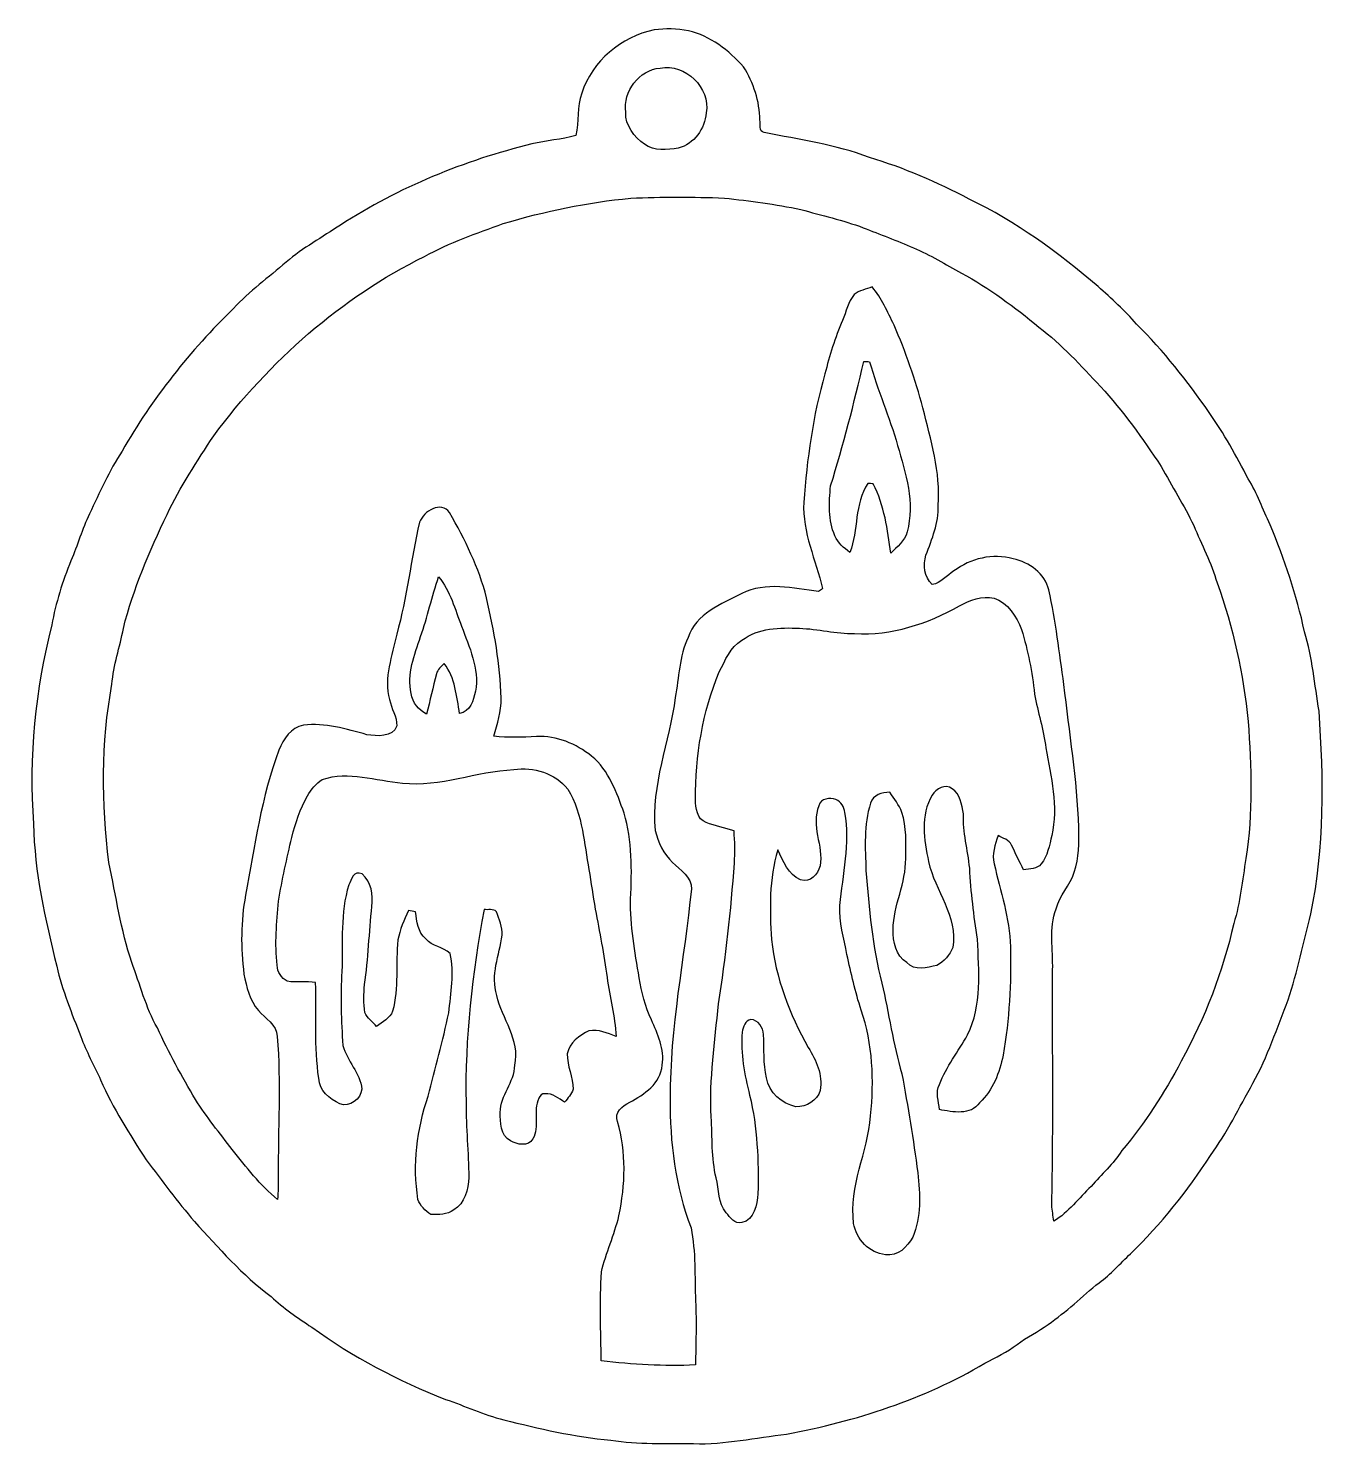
# Model space of a CAD drawing. Header units: centimetres. Extents: x -14.8 to 14.7, y -16.3 to 16.
import ezdxf

# ---------------------------------------------------------------- set-up
doc = ezdxf.new("R2010")
doc.units = ezdxf.units.CM
doc.header["$MEASUREMENT"] = 0
doc.layers.add('Layer 1', color=7, linetype='Continuous')

msp = doc.modelspace()

# ---------------------------------------------------------------- linework, layer by layer
at = {"layer": 'Layer 1', "color": 9}
for points, knots in [([(-0.56515, 15.93709), (-0.30586, 15.97166), (-0.03916, 15.9639), (0.21872, 15.91733), (0.21872, 15.91733), (0.71473, 15.79598), (1.14159, 15.46825), (1.4732, 15.09077), (1.4732, 15.09077), (1.70462, 14.73341), (1.84185, 14.30867), (1.84538, 13.8811), (1.84538, 13.8811), (1.87219, 13.80631), (1.81434, 13.61334), (1.94698, 13.59464), (1.94698, 13.59464), (2.75096, 13.43731), (3.57046, 13.32018), (4.34164, 13.03126), (4.34164, 13.03126), (5.12868, 12.78996), (5.8861, 12.4647), (6.61423, 12.08193), (6.61423, 12.08193), (7.68491, 11.563), (8.65611, 10.85956), (9.55569, 10.08521), (9.55569, 10.08521), (9.8612, 9.81534), (10.16388, 9.54017), (10.43234, 9.23255), (10.43234, 9.23255), (11.055, 8.62259), (11.58275, 7.92656), (12.08864, 7.2196), (12.08864, 7.2196), (12.42307, 6.7377), (12.70776, 6.22476), (12.97658, 5.70406), (12.97658, 5.70406), (13.18683, 5.3781), (13.30642, 5.00662), (13.47541, 4.65949), (13.47541, 4.65949), (13.80984, 3.87244), (14.07724, 3.05647), (14.26175, 2.22109), (14.26175, 2.22109), (14.43955, 1.6316), (14.49211, 1.01565), (14.59336, 0.41028), (14.59336, 0.41028), (14.6999, -1.12924), (14.72071, -2.69381), (14.40639, -4.21181), (14.40639, -4.21181), (14.23917, -4.86445), (14.09876, -5.52521), (13.88604, -6.1655), (13.88604, -6.1655), (13.63874, -6.80861), (13.41931, -7.46513), (13.08453, -8.0705), (13.08453, -8.0705), (12.77197, -8.62506), (12.49221, -9.20186), (12.11509, -9.71691), (12.11509, -9.71691), (11.58946, -10.52301), (10.9922, -11.28748), (10.29476, -11.95317), (10.29476, -11.95317), (10.05981, -12.17683), (9.84497, -12.42483), (9.58003, -12.61498), (9.58003, -12.61498), (9.1881, -12.92754), (8.83144, -13.2842), (8.41446, -13.56536), (8.41446, -13.56536), (8.19044, -13.7354), (7.92939, -13.84864), (7.70961, -14.02433), (7.70961, -14.02433), (7.48312, -14.19719), (7.22207, -14.31502), (6.97301, -14.45013), (6.97301, -14.45013), (5.58941, -15.27422), (4.03084, -15.76564), (2.45639, -16.06832), (2.45639, -16.06832), (1.74943, -16.14346), (1.05057, -16.30609), (0.33514, -16.28281), (0.33514, -16.28281), (-0.29386, -16.26905), (-0.92781, -16.30468), (-1.55152, -16.20449), (-1.55152, -16.20449), (-2.37878, -16.129), (-3.18876, -15.93921), (-3.99239, -15.73812), (-3.99239, -15.73812), (-4.44853, -15.62417), (-4.87539, -15.4238), (-5.31989, -15.27457), (-5.31989, -15.27457), (-6.4008, -14.85688), (-7.43056, -14.30443), (-8.37036, -13.62639), (-8.37036, -13.62639), (-8.69668, -13.41826), (-9.0103, -13.19177), (-9.29746, -12.93213), (-9.29746, -12.93213), (-9.95327, -12.44106), (-10.49302, -11.82158), (-11.0423, -11.21939), (-11.0423, -11.21939), (-11.42929, -10.76784), (-11.78066, -10.28806), (-12.14155, -9.81604), (-12.14155, -9.81604), (-12.52326, -9.23008), (-12.90144, -8.63529), (-13.18119, -7.99253), (-13.18119, -7.99253), (-13.33253, -7.66233), (-13.50963, -7.34413), (-13.63592, -7.00299), (-13.63592, -7.00299), (-13.83665, -6.47594), (-14.05608, -5.95242), (-14.18273, -5.40103), (-14.18273, -5.40103), (-14.43884, -4.33493), (-14.69496, -3.25614), (-14.70836, -2.15406), (-14.70836, -2.15406), (-14.82937, -0.63359), (-14.66815, 0.89958), (-14.29526, 2.37596), (-14.29526, 2.37596), (-14.20178, 2.87761), (-14.04938, 3.36656), (-13.85676, 3.83858), (-13.85676, 3.83858), (-13.70612, 4.18959), (-13.60064, 4.55859), (-13.43625, 4.90396), (-13.43625, 4.90396), (-13.20059, 5.38868), (-12.9921, 5.88892), (-12.69048, 6.33765), (-12.69048, 6.33765), (-12.00856, 7.53745), (-11.13755, 8.62436), (-10.15436, 9.58956), (-10.15436, 9.58956), (-9.78676, 9.97761), (-9.35426, 10.29617), (-8.95068, 10.64436), (-8.95068, 10.64436), (-8.56897, 10.96962), (-8.12941, 11.21198), (-7.71384, 11.48856), (-7.71384, 11.48856), (-6.38281, 12.35216), (-4.89409, 12.95859), (-3.35562, 13.33571), (-3.35562, 13.33571), (-3.02295, 13.41684), (-2.67511, 13.43413), (-2.34703, 13.53256), (-2.34703, 13.53256), (-2.28071, 13.849), (-2.32304, 14.18237), (-2.21439, 14.49211), (-2.21439, 14.49211), (-1.97838, 15.22765), (-1.31233, 15.77693), (-0.56515, 15.93709), (-0.56515, 15.93709), (-0.56515, 15.93709), (-0.56515, 15.93709), (-0.56515, 15.93709)], [0, 0, 0, 0, 0.02083333, 0.02083333, 0.02083333, 0.02083333, 0.04166667, 0.04166667, 0.04166667, 0.04166667, 0.0625, 0.0625, 0.0625, 0.0625, 0.08333333, 0.08333333, 0.08333333, 0.08333333, 0.10416667, 0.10416667, 0.10416667, 0.10416667, 0.125, 0.125, 0.125, 0.125, 0.14583333, 0.14583333, 0.14583333, 0.14583333, 0.16666667, 0.16666667, 0.16666667, 0.16666667, 0.1875, 0.1875, 0.1875, 0.1875, 0.20833333, 0.20833333, 0.20833333, 0.20833333, 0.22916667, 0.22916667, 0.22916667, 0.22916667, 0.25, 0.25, 0.25, 0.25, 0.27083333, 0.27083333, 0.27083333, 0.27083333, 0.29166667, 0.29166667, 0.29166667, 0.29166667, 0.3125, 0.3125, 0.3125, 0.3125, 0.33333333, 0.33333333, 0.33333333, 0.33333333, 0.35416667, 0.35416667, 0.35416667, 0.35416667, 0.375, 0.375, 0.375, 0.375, 0.39583333, 0.39583333, 0.39583333, 0.39583333, 0.41666667, 0.41666667, 0.41666667, 0.41666667, 0.4375, 0.4375, 0.4375, 0.4375, 0.45833333, 0.45833333, 0.45833333, 0.45833333, 0.47916667, 0.47916667, 0.47916667, 0.47916667, 0.5, 0.5, 0.5, 0.5, 0.52083333, 0.52083333, 0.52083333, 0.52083333, 0.54166667, 0.54166667, 0.54166667, 0.54166667, 0.5625, 0.5625, 0.5625, 0.5625, 0.58333333, 0.58333333, 0.58333333, 0.58333333, 0.60416667, 0.60416667, 0.60416667, 0.60416667, 0.625, 0.625, 0.625, 0.625, 0.64583333, 0.64583333, 0.64583333, 0.64583333, 0.66666667, 0.66666667, 0.66666667, 0.66666667, 0.6875, 0.6875, 0.6875, 0.6875, 0.70833333, 0.70833333, 0.70833333, 0.70833333, 0.72916667, 0.72916667, 0.72916667, 0.72916667, 0.75, 0.75, 0.75, 0.75, 0.77083333, 0.77083333, 0.77083333, 0.77083333, 0.79166667, 0.79166667, 0.79166667, 0.79166667, 0.8125, 0.8125, 0.8125, 0.8125, 0.83333333, 0.83333333, 0.83333333, 0.83333333, 0.85416667, 0.85416667, 0.85416667, 0.85416667, 0.875, 0.875, 0.875, 0.875, 0.89583333, 0.89583333, 0.89583333, 0.89583333, 0.91666667, 0.91666667, 0.91666667, 0.91666667, 0.9375, 0.9375, 0.9375, 0.9375, 0.95833333, 0.95833333, 0.95833333, 0.95833333, 1, 1, 1, 1]), ([(-0.42651, 15.06573), (-0.91193, 15.02657), (-1.27388, 14.53233), (-1.21214, 14.05925), (-1.21214, 14.05925), (-1.22308, 13.7541), (-1.01741, 13.49798), (-0.78317, 13.3283), (-0.78317, 13.3283), (-0.56198, 13.17061), (-0.2667, 13.2013), (-0.0127, 13.2394), (-0.0127, 13.2394), (0.34854, 13.33676), (0.59055, 13.68319), (0.62548, 14.04549), (0.62548, 14.04549), (0.72214, 14.61876), (0.14393, 15.17509), (-0.42651, 15.06573), (-0.42651, 15.06573), (-0.42651, 15.06573), (-0.42651, 15.06573), (-0.42651, 15.06573)], [0, 0, 0, 0, 0.14285714, 0.14285714, 0.14285714, 0.14285714, 0.28571429, 0.28571429, 0.28571429, 0.28571429, 0.42857143, 0.42857143, 0.42857143, 0.42857143, 0.57142857, 0.57142857, 0.57142857, 0.57142857, 0.71428571, 0.71428571, 0.71428571, 0.71428571, 1, 1, 1, 1]), ([(-1.09679, 12.09922), (-2.08315, 12.00961), (-3.05788, 11.80571), (-4.00544, 11.52031), (-4.00544, 11.52031), (-4.61257, 11.29877), (-5.23064, 11.09098), (-5.79649, 10.77489), (-5.79649, 10.77489), (-7.7022, 9.83227), (-9.33697, 8.38729), (-10.60274, 6.6869), (-10.60274, 6.6869), (-10.98303, 6.10447), (-11.36897, 5.52379), (-11.66742, 4.89373), (-11.66742, 4.89373), (-12.06606, 4.05659), (-12.43471, 3.19899), (-12.66261, 2.29729), (-12.66261, 2.29729), (-12.73916, 1.86972), (-12.89509, 1.45874), (-12.9226, 1.02235), (-12.9226, 1.02235), (-13.17131, -0.31538), (-13.1639, -1.69333), (-12.99034, -3.03953), (-12.99034, -3.03953), (-12.83758, -3.80189), (-12.71305, -4.57376), (-12.47352, -5.3153), (-12.47352, -5.3153), (-12.28196, -5.81484), (-12.15319, -6.34189), (-11.88579, -6.80967), (-11.88579, -6.80967), (-11.63532, -7.37306), (-11.32981, -7.90928), (-11.01866, -8.44127), (-11.01866, -8.44127), (-10.76537, -8.83955), (-10.46868, -9.20821), (-10.1794, -9.58074), (-10.1794, -9.58074), (-9.86649, -9.98502), (-9.53982, -10.38719), (-9.14894, -10.72021), (-9.14894, -10.72021), (-9.13165, -10.54065), (-9.12989, -10.35932), (-9.13059, -10.1794), (-9.13059, -10.1794), (-9.14083, -9.12036), (-9.06709, -8.05674), (-9.15494, -7.00123), (-9.15494, -7.00123), (-9.16658, -6.72783), (-9.43328, -6.5973), (-9.58462, -6.40962), (-9.58462, -6.40962), (-9.79205, -6.18208), (-9.8552, -5.87128), (-9.91411, -5.57989), (-9.91411, -5.57989), (-9.98926, -4.9844), (-9.9889, -4.37656), (-9.87813, -3.78601), (-9.87813, -3.78601), (-9.67246, -2.6737), (-9.51724, -1.54093), (-9.11543, -0.47766), (-9.11543, -0.47766), (-9.01453, -0.22719), (-8.84414, 0.04163), (-8.55874, 0.09349), (-8.55874, 0.09349), (-8.06556, 0.15064), (-7.58155, 0.00353), (-7.11165, -0.12665), (-7.11165, -0.12665), (-6.89469, -0.16157), (-6.52074, -0.19332), (-6.42938, 0.07479), (-6.42938, 0.07479), (-6.42444, 0.28469), (-6.55884, 0.46955), (-6.59412, 0.6731), (-6.59412, 0.6731), (-6.73876, 1.17404), (-6.52851, 1.67675), (-6.43008, 2.16535), (-6.43008, 2.16535), (-6.19548, 3.00355), (-6.10976, 3.87315), (-5.91079, 4.71876), (-5.91079, 4.71876), (-5.81942, 4.9717), (-5.41549, 5.20629), (-5.22676, 4.93501), (-5.22676, 4.93501), (-4.87892, 4.31976), (-4.55436, 3.68159), (-4.38468, 2.9912), (-4.38468, 2.9912), (-4.21005, 2.24014), (-4.07282, 1.47532), (-4.05236, 0.70273), (-4.05236, 0.70273), (-4.0453, 0.40569), (-4.14091, 0.121), (-4.22099, -0.16122), (-4.22099, -0.16122), (-3.89573, -0.19473), (-3.56905, -0.18733), (-3.24309, -0.16969), (-3.24309, -0.16969), (-2.7873, -0.14393), (-2.34103, -0.33408), (-1.98931, -0.61383), (-1.98931, -0.61383), (-1.59456, -0.94403), (-1.41464, -1.44604), (-1.24883, -1.91488), (-1.24883, -1.91488), (-1.06433, -2.54706), (-1.06962, -3.21592), (-1.09926, -3.86786), (-1.09926, -3.86786), (-1.11619, -4.47428), (-0.99977, -5.07118), (-0.90629, -5.66737), (-0.90629, -5.66737), (-0.85302, -5.99581), (-0.76835, -6.32178), (-0.62794, -6.62446), (-0.62794, -6.62446), (-0.48331, -6.94796), (-0.31679, -7.29192), (-0.38382, -7.65916), (-0.38382, -7.65916), (-0.40675, -8.07544), (-0.79304, -8.32414), (-1.12148, -8.503), (-1.12148, -8.503), (-1.2827, -8.58591), (-1.4799, -8.73972), (-1.39735, -8.94292), (-1.39735, -8.94292), (-1.19521, -9.64142), (-1.21779, -10.38366), (-1.36737, -11.09027), (-1.36737, -11.09027), (-1.47038, -11.52596), (-1.66441, -11.93482), (-1.76671, -12.37051), (-1.76671, -12.37051), (-1.80728, -13.04502), (-1.77765, -13.72235), (-1.77024, -14.39827), (-1.77024, -14.39827), (-1.05763, -14.47236), (-0.33831, -14.52951), (0.37818, -14.48964), (0.37818, -14.48964), (0.38488, -14.00492), (0.40605, -13.52021), (0.37888, -13.03584), (0.37888, -13.03584), (0.3556, -12.47916), (0.38947, -11.91366), (0.27622, -11.36544), (0.27622, -11.36544), (-0.08043, -10.42635), (-0.21061, -9.41458), (-0.19756, -8.41375), (-0.19756, -8.41375), (-0.20955, -6.80967), (0.12524, -5.23593), (0.28434, -3.64631), (0.28434, -3.64631), (0.29528, -3.36691), (0.03034, -3.21063), (-0.14429, -3.03636), (-0.14429, -3.03636), (-0.34854, -2.84339), (-0.47131, -2.57704), (-0.54116, -2.30893), (-0.54116, -2.30893), (-0.64135, -1.27), (-0.21519, -0.29281), (-0.0829, 0.72143), (-0.0829, 0.72143), (0.006, 1.17757), (0.00459, 1.66158), (0.20814, 2.08809), (0.20814, 2.08809), (0.39123, 2.62855), (0.96591, 2.85115), (1.43228, 3.08822), (1.43228, 3.08822), (1.97873, 3.3655), (2.6095, 3.21628), (3.18594, 3.13584), (3.18594, 3.13584), (3.21486, 3.15807), (3.24414, 3.18029), (3.27378, 3.20252), (3.27378, 3.20252), (3.12632, 3.85586), (2.80917, 4.48239), (2.84727, 5.16819), (2.84727, 5.16819), (2.91924, 6.15527), (3.05329, 7.14446), (3.32987, 8.09696), (3.32987, 8.09696), (3.42935, 8.51359), (3.56306, 8.92175), (3.73098, 9.31545), (3.73098, 9.31545), (3.81141, 9.51442), (3.85833, 9.73561), (3.99309, 9.90776), (3.99309, 9.90776), (4.11092, 10.00019), (4.26755, 10.02383), (4.40372, 10.07674), (4.40372, 10.07674), (4.62915, 9.82486), (4.75297, 9.50807), (4.90361, 9.21032), (4.90361, 9.21032), (5.17137, 8.60002), (5.38586, 7.96678), (5.56225, 7.32437), (5.56225, 7.32437), (5.74111, 6.59412), (5.969, 5.85823), (5.90973, 5.09658), (5.90973, 5.09658), (5.92526, 4.70041), (5.77074, 4.33105), (5.6321, 3.96875), (5.6321, 3.96875), (5.56683, 3.73874), (5.58553, 3.46569), (5.77532, 3.29459), (5.77532, 3.29459), (5.97041, 3.3334), (6.10482, 3.50449), (6.26957, 3.60504), (6.26957, 3.60504), (6.6481, 3.8922), (7.15539, 4.01179), (7.61824, 3.88197), (7.61824, 3.88197), (7.98548, 3.80753), (8.34072, 3.5493), (8.43351, 3.17253), (8.43351, 3.17253), (8.58979, 2.46274), (8.67269, 1.7399), (8.77852, 1.02129), (8.77852, 1.02129), (8.89459, -0.06526), (9.08121, -1.14582), (9.11472, -2.23979), (9.11472, -2.23979), (9.11401, -2.58198), (9.13483, -2.93476), (9.00747, -3.26037), (9.00747, -3.26037), (8.92316, -3.5627), (8.67481, -3.78531), (8.60143, -4.09222), (8.60143, -4.09222), (8.43209, -4.53708), (8.53334, -5.02426), (8.51923, -5.48569), (8.51923, -5.48569), (8.51182, -7.27287), (8.53934, -9.06074), (8.50089, -10.84792), (8.50089, -10.84792), (8.50724, -10.97174), (8.53087, -11.09274), (8.54992, -11.21586), (8.54992, -11.21586), (8.88047, -11.00526), (9.11966, -10.69022), (9.398, -10.4207), (9.398, -10.4207), (9.62836, -10.14518), (9.90671, -9.91129), (10.09826, -9.60367), (10.09826, -9.60367), (10.62672, -8.98066), (11.06346, -8.2864), (11.45046, -7.56849), (11.45046, -7.56849), (11.99374, -6.58566), (12.40084, -5.52591), (12.64814, -4.43054), (12.64814, -4.43054), (12.79913, -3.94794), (12.84323, -3.44205), (12.92613, -2.94569), (12.92613, -2.94569), (13.08806, -1.91206), (13.05242, -0.86113), (12.97481, 0.17815), (12.97481, 0.17815), (12.86827, 1.25413), (12.64144, 2.32093), (12.26855, 3.33657), (12.26855, 3.33657), (12.13661, 3.78919), (11.91683, 4.20864), (11.73515, 4.6422), (11.73515, 4.6422), (11.51396, 5.10399), (11.23844, 5.53685), (10.99467, 5.98664), (10.99467, 5.98664), (10.56711, 6.61952), (10.13354, 7.25205), (9.60826, 7.80944), (9.60826, 7.80944), (9.16411, 8.28216), (8.72702, 8.76794), (8.20632, 9.15952), (8.20632, 9.15952), (7.65704, 9.62378), (7.07214, 10.04676), (6.44137, 10.39389), (6.44137, 10.39389), (6.07836, 10.58898), (5.72841, 10.81017), (5.34564, 10.9661), (5.34564, 10.9661), (4.97205, 11.13966), (4.58188, 11.27266), (4.20088, 11.42859), (4.20088, 11.42859), (3.73768, 11.60039), (3.25473, 11.70975), (2.77989, 11.84275), (2.77989, 11.84275), (2.20451, 11.96516), (1.6196, 12.03537), (1.03611, 12.10486), (1.03611, 12.10486), (0.32561, 12.12921), (-0.38664, 12.13273), (-1.09679, 12.09922), (-1.09679, 12.09922), (-1.09679, 12.09922), (-1.09679, 12.09922), (-1.09679, 12.09922)], [0, 0, 0, 0, 0.01098901, 0.01098901, 0.01098901, 0.01098901, 0.02197802, 0.02197802, 0.02197802, 0.02197802, 0.03296703, 0.03296703, 0.03296703, 0.03296703, 0.04395604, 0.04395604, 0.04395604, 0.04395604, 0.05494505, 0.05494505, 0.05494505, 0.05494505, 0.06593407, 0.06593407, 0.06593407, 0.06593407, 0.07692308, 0.07692308, 0.07692308, 0.07692308, 0.08791209, 0.08791209, 0.08791209, 0.08791209, 0.0989011, 0.0989011, 0.0989011, 0.0989011, 0.10989011, 0.10989011, 0.10989011, 0.10989011, 0.12087912, 0.12087912, 0.12087912, 0.12087912, 0.13186813, 0.13186813, 0.13186813, 0.13186813, 0.14285714, 0.14285714, 0.14285714, 0.14285714, 0.15384615, 0.15384615, 0.15384615, 0.15384615, 0.16483516, 0.16483516, 0.16483516, 0.16483516, 0.17582418, 0.17582418, 0.17582418, 0.17582418, 0.18681319, 0.18681319, 0.18681319, 0.18681319, 0.1978022, 0.1978022, 0.1978022, 0.1978022, 0.20879121, 0.20879121, 0.20879121, 0.20879121, 0.21978022, 0.21978022, 0.21978022, 0.21978022, 0.23076923, 0.23076923, 0.23076923, 0.23076923, 0.24175824, 0.24175824, 0.24175824, 0.24175824, 0.25274725, 0.25274725, 0.25274725, 0.25274725, 0.26373626, 0.26373626, 0.26373626, 0.26373626, 0.27472527, 0.27472527, 0.27472527, 0.27472527, 0.28571429, 0.28571429, 0.28571429, 0.28571429, 0.2967033, 0.2967033, 0.2967033, 0.2967033, 0.30769231, 0.30769231, 0.30769231, 0.30769231, 0.31868132, 0.31868132, 0.31868132, 0.31868132, 0.32967033, 0.32967033, 0.32967033, 0.32967033, 0.34065934, 0.34065934, 0.34065934, 0.34065934, 0.35164835, 0.35164835, 0.35164835, 0.35164835, 0.36263736, 0.36263736, 0.36263736, 0.36263736, 0.37362637, 0.37362637, 0.37362637, 0.37362637, 0.38461538, 0.38461538, 0.38461538, 0.38461538, 0.3956044, 0.3956044, 0.3956044, 0.3956044, 0.40659341, 0.40659341, 0.40659341, 0.40659341, 0.41758242, 0.41758242, 0.41758242, 0.41758242, 0.42857143, 0.42857143, 0.42857143, 0.42857143, 0.43956044, 0.43956044, 0.43956044, 0.43956044, 0.45054945, 0.45054945, 0.45054945, 0.45054945, 0.46153846, 0.46153846, 0.46153846, 0.46153846, 0.47252747, 0.47252747, 0.47252747, 0.47252747, 0.48351648, 0.48351648, 0.48351648, 0.48351648, 0.49450549, 0.49450549, 0.49450549, 0.49450549, 0.50549451, 0.50549451, 0.50549451, 0.50549451, 0.51648352, 0.51648352, 0.51648352, 0.51648352, 0.52747253, 0.52747253, 0.52747253, 0.52747253, 0.53846154, 0.53846154, 0.53846154, 0.53846154, 0.54945055, 0.54945055, 0.54945055, 0.54945055, 0.56043956, 0.56043956, 0.56043956, 0.56043956, 0.57142857, 0.57142857, 0.57142857, 0.57142857, 0.58241758, 0.58241758, 0.58241758, 0.58241758, 0.59340659, 0.59340659, 0.59340659, 0.59340659, 0.6043956, 0.6043956, 0.6043956, 0.6043956, 0.61538462, 0.61538462, 0.61538462, 0.61538462, 0.62637363, 0.62637363, 0.62637363, 0.62637363, 0.63736264, 0.63736264, 0.63736264, 0.63736264, 0.64835165, 0.64835165, 0.64835165, 0.64835165, 0.65934066, 0.65934066, 0.65934066, 0.65934066, 0.67032967, 0.67032967, 0.67032967, 0.67032967, 0.68131868, 0.68131868, 0.68131868, 0.68131868, 0.69230769, 0.69230769, 0.69230769, 0.69230769, 0.7032967, 0.7032967, 0.7032967, 0.7032967, 0.71428571, 0.71428571, 0.71428571, 0.71428571, 0.72527473, 0.72527473, 0.72527473, 0.72527473, 0.73626374, 0.73626374, 0.73626374, 0.73626374, 0.74725275, 0.74725275, 0.74725275, 0.74725275, 0.75824176, 0.75824176, 0.75824176, 0.75824176, 0.76923077, 0.76923077, 0.76923077, 0.76923077, 0.78021978, 0.78021978, 0.78021978, 0.78021978, 0.79120879, 0.79120879, 0.79120879, 0.79120879, 0.8021978, 0.8021978, 0.8021978, 0.8021978, 0.81318681, 0.81318681, 0.81318681, 0.81318681, 0.82417582, 0.82417582, 0.82417582, 0.82417582, 0.83516484, 0.83516484, 0.83516484, 0.83516484, 0.84615385, 0.84615385, 0.84615385, 0.84615385, 0.85714286, 0.85714286, 0.85714286, 0.85714286, 0.86813187, 0.86813187, 0.86813187, 0.86813187, 0.87912088, 0.87912088, 0.87912088, 0.87912088, 0.89010989, 0.89010989, 0.89010989, 0.89010989, 0.9010989, 0.9010989, 0.9010989, 0.9010989, 0.91208791, 0.91208791, 0.91208791, 0.91208791, 0.92307692, 0.92307692, 0.92307692, 0.92307692, 0.93406593, 0.93406593, 0.93406593, 0.93406593, 0.94505495, 0.94505495, 0.94505495, 0.94505495, 0.95604396, 0.95604396, 0.95604396, 0.95604396, 0.96703297, 0.96703297, 0.96703297, 0.96703297, 0.97802198, 0.97802198, 0.97802198, 0.97802198, 1, 1, 1, 1]), ([(4.21605, 8.37812), (3.99097, 7.42597), (3.74932, 6.47735), (3.45934, 5.54249), (3.45934, 5.54249), (3.41701, 5.16537), (3.40007, 4.75933), (3.556, 4.40372), (3.556, 4.40372), (3.62585, 4.24427), (3.76026, 4.13067), (3.89714, 4.02943), (3.89714, 4.02943), (4.09575, 4.53884), (3.99627, 5.13256), (4.30636, 5.6007), (4.30636, 5.6007), (4.3374, 5.59788), (4.39914, 5.59223), (4.43018, 5.58941), (4.43018, 5.58941), (4.68101, 5.0987), (4.76144, 4.54731), (4.83023, 4.0072), (4.83023, 4.0072), (4.97099, 4.15537), (5.15373, 4.28978), (5.20277, 4.49862), (5.20277, 4.49862), (5.38304, 5.15761), (5.17066, 5.83318), (4.98475, 6.46677), (4.98475, 6.46677), (4.80554, 7.11376), (4.52579, 7.72724), (4.34622, 8.37459), (4.34622, 8.37459), (4.30248, 8.37565), (4.25909, 8.37706), (4.21605, 8.37812), (4.21605, 8.37812), (4.21605, 8.37812), (4.21605, 8.37812), (4.21605, 8.37812)], [0, 0, 0, 0, 0.08333333, 0.08333333, 0.08333333, 0.08333333, 0.16666667, 0.16666667, 0.16666667, 0.16666667, 0.25, 0.25, 0.25, 0.25, 0.33333333, 0.33333333, 0.33333333, 0.33333333, 0.41666667, 0.41666667, 0.41666667, 0.41666667, 0.5, 0.5, 0.5, 0.5, 0.58333333, 0.58333333, 0.58333333, 0.58333333, 0.66666667, 0.66666667, 0.66666667, 0.66666667, 0.75, 0.75, 0.75, 0.75, 0.83333333, 0.83333333, 0.83333333, 0.83333333, 1, 1, 1, 1]), ([(-5.47617, 3.47098), (-5.6321, 3.02295), (-5.73088, 2.55693), (-5.88786, 2.10926), (-5.88786, 2.10926), (-6.02192, 1.69192), (-6.20818, 1.25624), (-6.09953, 0.80963), (-6.09953, 0.80963), (-6.07272, 0.60501), (-5.93266, 0.43392), (-5.75098, 0.34255), (-5.75098, 0.34255), (-5.67126, 0.64876), (-5.60599, 0.9585), (-5.52768, 1.26471), (-5.52768, 1.26471), (-5.50086, 1.36313), (-5.4162, 1.42769), (-5.34846, 1.49754), (-5.34846, 1.49754), (-5.10293, 1.16981), (-5.06271, 0.74612), (-5.00027, 0.35489), (-5.00027, 0.35489), (-4.75862, 0.39688), (-4.68277, 0.65476), (-4.63621, 0.86325), (-4.63621, 0.86325), (-4.54519, 1.38077), (-4.7819, 1.87254), (-4.95371, 2.34633), (-4.95371, 2.34633), (-5.1054, 2.7305), (-5.207, 3.14572), (-5.47617, 3.47098), (-5.47617, 3.47098), (-5.47617, 3.47098), (-5.47617, 3.47098), (-5.47617, 3.47098)], [0, 0, 0, 0, 0.09090909, 0.09090909, 0.09090909, 0.09090909, 0.18181818, 0.18181818, 0.18181818, 0.18181818, 0.27272727, 0.27272727, 0.27272727, 0.27272727, 0.36363636, 0.36363636, 0.36363636, 0.36363636, 0.45454545, 0.45454545, 0.45454545, 0.45454545, 0.54545455, 0.54545455, 0.54545455, 0.54545455, 0.63636364, 0.63636364, 0.63636364, 0.63636364, 0.72727273, 0.72727273, 0.72727273, 0.72727273, 0.81818182, 0.81818182, 0.81818182, 0.81818182, 1, 1, 1, 1]), ([(6.39657, 2.80987), (5.67055, 2.40312), (4.84646, 2.12337), (4.00438, 2.17699), (4.00438, 2.17699), (3.58246, 2.17382), (3.17112, 2.28776), (2.75026, 2.2987), (2.75026, 2.2987), (2.30505, 2.31987), (1.80693, 2.3114), (1.43686, 2.02671), (1.43686, 2.02671), (1.17228, 1.86902), (1.05586, 1.56704), (0.92075, 1.30669), (0.92075, 1.30669), (0.53587, 0.38911), (0.37465, -0.61242), (0.381, -1.60408), (0.381, -1.60408), (0.37994, -1.79105), (0.40993, -2.05846), (0.62054, -2.12725), (0.62054, -2.12725), (0.82903, -2.20239), (1.04316, -2.26272), (1.25871, -2.31387), (1.25871, -2.31387), (1.27106, -2.56117), (1.28623, -2.80917), (1.264, -3.05647), (1.264, -3.05647), (1.18886, -4.12926), (1.07103, -5.19959), (0.90205, -6.26181), (0.90205, -6.26181), (0.82233, -7.11764), (0.69109, -7.97348), (0.7366, -8.83603), (0.7366, -8.83603), (0.76482, -9.29957), (0.73907, -9.77124), (0.84949, -10.22562), (0.84949, -10.22562), (0.91017, -10.49302), (0.8957, -10.79606), (1.07879, -11.01937), (1.07879, -11.01937), (1.16628, -11.12379), (1.27564, -11.28642), (1.43228, -11.24444), (1.43228, -11.24444), (1.72191, -11.18976), (1.78506, -10.83239), (1.80234, -10.58721), (1.80234, -10.58721), (1.81751, -9.8358), (1.79105, -9.07627), (1.61325, -8.34249), (1.61325, -8.34249), (1.49331, -7.87329), (1.40547, -7.38964), (1.44074, -6.90351), (1.44074, -6.90351), (1.47461, -6.79485), (1.50671, -6.63469), (1.64324, -6.61741), (1.64324, -6.61741), (1.81292, -6.62517), (1.91699, -6.8005), (1.92899, -6.95537), (1.92899, -6.95537), (1.94874, -7.28557), (1.92088, -7.62176), (1.99778, -7.94667), (1.99778, -7.94667), (2.05211, -8.28111), (2.34738, -8.53722), (2.66912, -8.60531), (2.66912, -8.60531), (2.90654, -8.61307), (3.15313, -8.46843), (3.22086, -8.23242), (3.22086, -8.23242), (3.27801, -7.88035), (3.13655, -7.54274), (2.94675, -7.25664), (2.94675, -7.25664), (2.53048, -6.49429), (2.19639, -5.66843), (2.11279, -4.79637), (2.11279, -4.79637), (2.06728, -4.11198), (2.05387, -3.41454), (2.25354, -2.75061), (2.25354, -2.75061), (2.38548, -3.00214), (2.48708, -3.32034), (2.77424, -3.43464), (2.77424, -3.43464), (3.00461, -3.50943), (3.15807, -3.30306), (3.22121, -3.11785), (3.22121, -3.11785), (3.29706, -2.65818), (2.99932, -2.19287), (3.19158, -1.7459), (3.19158, -1.7459), (3.23356, -1.57268), (3.44099, -1.5554), (3.58034, -1.60514), (3.58034, -1.60514), (3.70346, -1.64994), (3.76414, -1.77624), (3.78284, -1.8983), (3.78284, -1.8983), (3.90948, -2.60562), (3.73768, -3.31258), (3.67171, -4.01602), (3.67171, -4.01602), (3.6449, -4.39667), (3.76202, -4.76532), (3.83011, -5.13574), (3.83011, -5.13574), (3.92959, -5.56013), (4.01532, -5.98911), (4.15713, -6.40256), (4.15713, -6.40256), (4.41854, -7.17585), (4.45417, -8.00629), (4.37021, -8.8138), (4.37021, -8.8138), (4.30495, -9.64106), (3.87315, -10.41682), (3.98357, -11.26243), (3.98357, -11.26243), (4.03895, -11.62121), (4.34305, -11.94188), (4.70958, -11.97645), (4.70958, -11.97645), (4.99145, -12.02619), (5.20453, -11.79759), (5.33047, -11.57922), (5.33047, -11.57922), (5.52697, -11.11391), (5.50545, -10.59886), (5.44336, -10.10849), (5.44336, -10.10849), (5.3467, -9.3539), (5.22076, -8.60319), (5.08423, -7.8553), (5.08423, -7.8553), (4.88315, -7.17726), (4.7879, -6.47629), (4.62492, -5.78979), (4.62492, -5.78979), (4.40796, -4.95124), (4.33246, -4.08305), (4.26367, -3.22227), (4.26367, -3.22227), (4.25062, -2.71039), (4.20617, -2.18052), (4.37021, -1.68628), (4.37021, -1.68628), (4.42524, -1.49225), (4.63197, -1.44251), (4.8066, -1.43933), (4.8066, -1.43933), (4.9082, -1.58503), (5.01897, -1.7272), (5.08282, -1.89548), (5.08282, -1.89548), (5.19818, -2.23308), (5.17137, -2.59539), (5.17031, -2.94675), (5.17031, -2.94675), (5.18301, -3.5052), (4.88668, -4.01249), (4.88456, -4.56882), (4.88456, -4.56882), (4.87715, -4.8447), (4.94665, -5.16079), (5.19395, -5.31989), (5.19395, -5.31989), (5.37316, -5.51921), (5.6582, -5.4356), (5.88081, -5.38233), (5.88081, -5.38233), (6.04732, -5.29943), (6.16902, -5.14244), (6.24699, -4.97664), (6.24699, -4.97664), (6.36482, -4.26297), (5.83671, -3.68371), (5.69242, -3.01907), (5.69242, -3.01907), (5.58377, -2.52518), (5.50086, -1.96074), (5.77356, -1.50283), (5.77356, -1.50283), (5.86281, -1.36172), (6.07166, -1.2379), (6.22582, -1.35819), (6.22582, -1.35819), (6.42126, -1.47179), (6.44631, -1.72544), (6.48652, -1.92793), (6.48652, -1.92793), (6.46642, -2.34738), (6.59059, -2.75343), (6.62869, -3.16794), (6.62869, -3.16794), (6.65762, -3.71016), (6.72394, -4.24921), (6.80544, -4.78578), (6.80544, -4.78578), (6.83613, -5.51321), (6.91621, -6.29356), (6.5786, -6.96807), (6.5786, -6.96807), (6.36587, -7.34413), (6.09812, -7.6895), (5.93901, -8.09484), (5.93901, -8.09484), (5.84941, -8.27652), (5.92102, -8.47972), (5.93972, -8.66881), (5.93972, -8.66881), (6.23993, -8.72349), (6.64916, -8.81415), (6.85377, -8.51217), (6.85377, -8.51217), (7.16351, -8.23066), (7.30532, -7.82779), (7.39281, -7.4295), (7.39281, -7.4295), (7.53004, -6.61353), (7.58049, -5.78414), (7.55579, -4.95759), (7.55579, -4.95759), (7.53921, -4.31094), (7.33002, -3.69288), (7.18644, -3.06811), (7.18644, -3.06811), (7.13211, -2.85291), (7.20231, -2.63031), (7.27428, -2.42711), (7.27428, -2.42711), (7.38364, -2.48532), (7.52792, -2.51813), (7.58296, -2.64195), (7.58296, -2.64195), (7.67292, -2.83034), (7.75899, -3.02013), (7.85848, -3.20428), (7.85848, -3.20428), (7.99571, -3.17712), (8.16434, -3.1944), (8.25747, -3.07093), (8.25747, -3.07093), (8.40564, -2.88996), (8.44232, -2.64513), (8.503, -2.42605), (8.503, -2.42605), (8.64517, -1.75895), (8.48642, -1.08338), (8.36789, -0.4258), (8.36789, -0.4258), (8.31074, -0.01094), (8.18127, 0.3877), (8.10966, 0.79939), (8.10966, 0.79939), (8.05321, 1.29752), (7.95796, 1.79317), (7.81262, 2.27259), (7.81262, 2.27259), (7.69232, 2.56787), (7.49829, 2.87902), (7.18361, 2.98909), (7.18361, 2.98909), (6.91127, 3.03742), (6.63081, 2.9464), (6.39657, 2.80987), (6.39657, 2.80987), (6.39657, 2.80987), (6.39657, 2.80987), (6.39657, 2.80987)], [0, 0, 0, 0, 0.01369863, 0.01369863, 0.01369863, 0.01369863, 0.02739726, 0.02739726, 0.02739726, 0.02739726, 0.04109589, 0.04109589, 0.04109589, 0.04109589, 0.05479452, 0.05479452, 0.05479452, 0.05479452, 0.06849315, 0.06849315, 0.06849315, 0.06849315, 0.08219178, 0.08219178, 0.08219178, 0.08219178, 0.09589041, 0.09589041, 0.09589041, 0.09589041, 0.10958904, 0.10958904, 0.10958904, 0.10958904, 0.12328767, 0.12328767, 0.12328767, 0.12328767, 0.1369863, 0.1369863, 0.1369863, 0.1369863, 0.15068493, 0.15068493, 0.15068493, 0.15068493, 0.16438356, 0.16438356, 0.16438356, 0.16438356, 0.17808219, 0.17808219, 0.17808219, 0.17808219, 0.19178082, 0.19178082, 0.19178082, 0.19178082, 0.20547945, 0.20547945, 0.20547945, 0.20547945, 0.21917808, 0.21917808, 0.21917808, 0.21917808, 0.23287671, 0.23287671, 0.23287671, 0.23287671, 0.24657534, 0.24657534, 0.24657534, 0.24657534, 0.26027397, 0.26027397, 0.26027397, 0.26027397, 0.2739726, 0.2739726, 0.2739726, 0.2739726, 0.28767123, 0.28767123, 0.28767123, 0.28767123, 0.30136986, 0.30136986, 0.30136986, 0.30136986, 0.31506849, 0.31506849, 0.31506849, 0.31506849, 0.32876712, 0.32876712, 0.32876712, 0.32876712, 0.34246575, 0.34246575, 0.34246575, 0.34246575, 0.35616438, 0.35616438, 0.35616438, 0.35616438, 0.36986301, 0.36986301, 0.36986301, 0.36986301, 0.38356164, 0.38356164, 0.38356164, 0.38356164, 0.39726027, 0.39726027, 0.39726027, 0.39726027, 0.4109589, 0.4109589, 0.4109589, 0.4109589, 0.42465753, 0.42465753, 0.42465753, 0.42465753, 0.43835616, 0.43835616, 0.43835616, 0.43835616, 0.45205479, 0.45205479, 0.45205479, 0.45205479, 0.46575342, 0.46575342, 0.46575342, 0.46575342, 0.47945205, 0.47945205, 0.47945205, 0.47945205, 0.49315068, 0.49315068, 0.49315068, 0.49315068, 0.50684932, 0.50684932, 0.50684932, 0.50684932, 0.52054795, 0.52054795, 0.52054795, 0.52054795, 0.53424658, 0.53424658, 0.53424658, 0.53424658, 0.54794521, 0.54794521, 0.54794521, 0.54794521, 0.56164384, 0.56164384, 0.56164384, 0.56164384, 0.57534247, 0.57534247, 0.57534247, 0.57534247, 0.5890411, 0.5890411, 0.5890411, 0.5890411, 0.60273973, 0.60273973, 0.60273973, 0.60273973, 0.61643836, 0.61643836, 0.61643836, 0.61643836, 0.63013699, 0.63013699, 0.63013699, 0.63013699, 0.64383562, 0.64383562, 0.64383562, 0.64383562, 0.65753425, 0.65753425, 0.65753425, 0.65753425, 0.67123288, 0.67123288, 0.67123288, 0.67123288, 0.68493151, 0.68493151, 0.68493151, 0.68493151, 0.69863014, 0.69863014, 0.69863014, 0.69863014, 0.71232877, 0.71232877, 0.71232877, 0.71232877, 0.7260274, 0.7260274, 0.7260274, 0.7260274, 0.73972603, 0.73972603, 0.73972603, 0.73972603, 0.75342466, 0.75342466, 0.75342466, 0.75342466, 0.76712329, 0.76712329, 0.76712329, 0.76712329, 0.78082192, 0.78082192, 0.78082192, 0.78082192, 0.79452055, 0.79452055, 0.79452055, 0.79452055, 0.80821918, 0.80821918, 0.80821918, 0.80821918, 0.82191781, 0.82191781, 0.82191781, 0.82191781, 0.83561644, 0.83561644, 0.83561644, 0.83561644, 0.84931507, 0.84931507, 0.84931507, 0.84931507, 0.8630137, 0.8630137, 0.8630137, 0.8630137, 0.87671233, 0.87671233, 0.87671233, 0.87671233, 0.89041096, 0.89041096, 0.89041096, 0.89041096, 0.90410959, 0.90410959, 0.90410959, 0.90410959, 0.91780822, 0.91780822, 0.91780822, 0.91780822, 0.93150685, 0.93150685, 0.93150685, 0.93150685, 0.94520548, 0.94520548, 0.94520548, 0.94520548, 0.95890411, 0.95890411, 0.95890411, 0.95890411, 0.97260274, 0.97260274, 0.97260274, 0.97260274, 1, 1, 1, 1]), ([(-3.76202, -0.9204), (-4.61786, -0.95638), (-5.43878, -1.32327), (-6.30202, -1.22731), (-6.30202, -1.22731), (-6.91092, -1.18145), (-7.52475, -0.93486), (-8.12871, -1.1497), (-8.12871, -1.1497), (-8.27687, -1.23331), (-8.38165, -1.37654), (-8.4642, -1.52224), (-8.4642, -1.52224), (-8.62542, -1.81892), (-8.74924, -2.13607), (-8.82086, -2.46662), (-8.82086, -2.46662), (-8.94009, -2.94781), (-9.04134, -3.43323), (-9.12777, -3.92113), (-9.12777, -3.92113), (-9.16517, -4.40443), (-9.21808, -4.8955), (-9.15388, -5.37916), (-9.15388, -5.37916), (-9.15741, -5.53226), (-9.05969, -5.67584), (-8.9281, -5.74569), (-8.9281, -5.74569), (-8.71432, -5.7785), (-8.49454, -5.73899), (-8.28005, -5.77462), (-8.28005, -5.77462), (-8.25429, -6.50134), (-8.31709, -7.23477), (-8.20808, -7.95655), (-8.20808, -7.95655), (-8.20032, -8.23736), (-7.95902, -8.42716), (-7.72971, -8.5404), (-7.72971, -8.5404), (-7.50111, -8.62013), (-7.25099, -8.43104), (-7.22771, -8.20244), (-7.22771, -8.20244), (-7.26687, -7.83096), (-7.56497, -7.5632), (-7.65881, -7.21148), (-7.65881, -7.21148), (-7.69655, -6.6488), (-7.7149, -6.0833), (-7.68244, -5.51991), (-7.68244, -5.51991), (-7.65351, -4.8641), (-7.7283, -4.18571), (-7.52334, -3.55106), (-7.52334, -3.55106), (-7.45949, -3.435), (-7.42103, -3.20463), (-7.22277, -3.30059), (-7.22277, -3.30059), (-7.01075, -3.47698), (-6.96172, -3.7786), (-6.99911, -4.03825), (-6.99911, -4.03825), (-7.05626, -4.63268), (-7.08307, -5.23028), (-7.16351, -5.82224), (-7.16351, -5.82224), (-7.18503, -6.03285), (-7.18538, -6.24593), (-7.16139, -6.45724), (-7.16139, -6.45724), (-7.09895, -6.58248), (-6.98288, -6.66962), (-6.89081, -6.77263), (-6.89081, -6.77263), (-6.75534, -6.67632), (-6.58883, -6.58918), (-6.52568, -6.42585), (-6.52568, -6.42585), (-6.37893, -5.89703), (-6.46113, -5.34282), (-6.40433, -4.80342), (-6.40433, -4.80342), (-6.35706, -4.57024), (-6.2671, -4.34869), (-6.16338, -4.13561), (-6.16338, -4.13561), (-6.10941, -4.14408), (-6.05543, -4.15219), (-6.0011, -4.16031), (-6.0011, -4.16031), (-5.97359, -4.38044), (-5.95348, -4.62915), (-5.76898, -4.7812), (-5.76898, -4.7812), (-5.62751, -4.95688), (-5.37281, -4.95688), (-5.21653, -5.10893), (-5.21653, -5.10893), (-5.11457, -5.55307), (-5.19465, -6.01662), (-5.24686, -6.46289), (-5.24686, -6.46289), (-5.3781, -7.10177), (-5.55696, -7.73042), (-5.71818, -8.3626), (-5.71818, -8.3626), (-5.96759, -9.11613), (-6.07307, -9.92822), (-5.94854, -10.71668), (-5.94854, -10.71668), (-5.90162, -10.86485), (-5.77779, -10.97245), (-5.65679, -11.0617), (-5.65679, -11.0617), (-5.47758, -11.0677), (-5.28355, -11.06699), (-5.13327, -10.9534), (-5.13327, -10.9534), (-4.87151, -10.80982), (-4.80695, -10.48491), (-4.78649, -10.21397), (-4.78649, -10.21397), (-4.79778, -9.64882), (-4.85034, -9.08509), (-4.85175, -8.51958), (-4.85175, -8.51958), (-4.87998, -7.03897), (-4.70958, -5.56189), (-4.44112, -4.1081), (-4.44112, -4.1081), (-4.3494, -4.12785), (-4.22804, -4.08234), (-4.1589, -4.1596), (-4.1589, -4.1596), (-4.10386, -4.33176), (-4.01461, -4.50885), (-4.02837, -4.69547), (-4.02837, -4.69547), (-4.09363, -5.14914), (-4.29824, -5.6067), (-4.14902, -6.06637), (-4.14902, -6.06637), (-4.03507, -6.60576), (-3.61315, -7.07461), (-3.73874, -7.65739), (-3.73874, -7.65739), (-3.74826, -8.04757), (-4.07176, -8.34355), (-4.07282, -8.73266), (-4.07282, -8.73266), (-4.07035, -8.94962), (-4.07599, -9.26924), (-3.83928, -9.38071), (-3.83928, -9.38071), (-3.68371, -9.46926), (-3.43535, -9.51936), (-3.32669, -9.33873), (-3.32669, -9.33873), (-3.16759, -9.05686), (-3.32952, -8.70126), (-3.19511, -8.41234), (-3.19511, -8.41234), (-3.16442, -8.36083), (-3.12279, -8.29169), (-3.05223, -8.31003), (-3.05223, -8.31003), (-2.87479, -8.29345), (-2.74285, -8.41622), (-2.60456, -8.50194), (-2.60456, -8.50194), (-2.53294, -8.40952), (-2.44828, -8.31956), (-2.40947, -8.20808), (-2.40947, -8.20808), (-2.41864, -7.93291), (-2.54706, -7.67186), (-2.546, -7.39563), (-2.546, -7.39563), (-2.49873, -7.1441), (-2.26519, -6.97689), (-2.04893, -6.87529), (-2.04893, -6.87529), (-1.83162, -6.82978), (-1.62983, -6.92926), (-1.43298, -7.00229), (-1.43298, -7.00229), (-1.4538, -6.54897), (-1.56986, -6.1087), (-1.63724, -5.66173), (-1.63724, -5.66173), (-1.70744, -5.13927), (-1.80658, -4.62104), (-1.90782, -4.10386), (-1.90782, -4.10386), (-1.99919, -3.50132), (-2.10044, -2.90054), (-2.19675, -2.29905), (-2.19675, -2.29905), (-2.26624, -1.9752), (-2.35338, -1.64606), (-2.53436, -1.36419), (-2.53436, -1.36419), (-2.82011, -1.00224), (-3.31435, -0.85654), (-3.76202, -0.9204)], [0, 0, 0, 0, 0.01886792, 0.01886792, 0.01886792, 0.01886792, 0.03773585, 0.03773585, 0.03773585, 0.03773585, 0.05660377, 0.05660377, 0.05660377, 0.05660377, 0.0754717, 0.0754717, 0.0754717, 0.0754717, 0.09433962, 0.09433962, 0.09433962, 0.09433962, 0.11320755, 0.11320755, 0.11320755, 0.11320755, 0.13207547, 0.13207547, 0.13207547, 0.13207547, 0.1509434, 0.1509434, 0.1509434, 0.1509434, 0.16981132, 0.16981132, 0.16981132, 0.16981132, 0.18867925, 0.18867925, 0.18867925, 0.18867925, 0.20754717, 0.20754717, 0.20754717, 0.20754717, 0.22641509, 0.22641509, 0.22641509, 0.22641509, 0.24528302, 0.24528302, 0.24528302, 0.24528302, 0.26415094, 0.26415094, 0.26415094, 0.26415094, 0.28301887, 0.28301887, 0.28301887, 0.28301887, 0.30188679, 0.30188679, 0.30188679, 0.30188679, 0.32075472, 0.32075472, 0.32075472, 0.32075472, 0.33962264, 0.33962264, 0.33962264, 0.33962264, 0.35849057, 0.35849057, 0.35849057, 0.35849057, 0.37735849, 0.37735849, 0.37735849, 0.37735849, 0.39622642, 0.39622642, 0.39622642, 0.39622642, 0.41509434, 0.41509434, 0.41509434, 0.41509434, 0.43396226, 0.43396226, 0.43396226, 0.43396226, 0.45283019, 0.45283019, 0.45283019, 0.45283019, 0.47169811, 0.47169811, 0.47169811, 0.47169811, 0.49056604, 0.49056604, 0.49056604, 0.49056604, 0.50943396, 0.50943396, 0.50943396, 0.50943396, 0.52830189, 0.52830189, 0.52830189, 0.52830189, 0.54716981, 0.54716981, 0.54716981, 0.54716981, 0.56603774, 0.56603774, 0.56603774, 0.56603774, 0.58490566, 0.58490566, 0.58490566, 0.58490566, 0.60377358, 0.60377358, 0.60377358, 0.60377358, 0.62264151, 0.62264151, 0.62264151, 0.62264151, 0.64150943, 0.64150943, 0.64150943, 0.64150943, 0.66037736, 0.66037736, 0.66037736, 0.66037736, 0.67924528, 0.67924528, 0.67924528, 0.67924528, 0.69811321, 0.69811321, 0.69811321, 0.69811321, 0.71698113, 0.71698113, 0.71698113, 0.71698113, 0.73584906, 0.73584906, 0.73584906, 0.73584906, 0.75471698, 0.75471698, 0.75471698, 0.75471698, 0.77358491, 0.77358491, 0.77358491, 0.77358491, 0.79245283, 0.79245283, 0.79245283, 0.79245283, 0.81132075, 0.81132075, 0.81132075, 0.81132075, 0.83018868, 0.83018868, 0.83018868, 0.83018868, 0.8490566, 0.8490566, 0.8490566, 0.8490566, 0.86792453, 0.86792453, 0.86792453, 0.86792453, 0.88679245, 0.88679245, 0.88679245, 0.88679245, 0.90566038, 0.90566038, 0.90566038, 0.90566038, 0.9245283, 0.9245283, 0.9245283, 0.9245283, 0.94339623, 0.94339623, 0.94339623, 0.94339623, 0.96226415, 0.96226415, 0.96226415, 0.96226415, 1, 1, 1, 1])]:
    msp.add_open_spline(points, degree=3, knots=knots, dxfattribs=at)

doc.saveas('drawing.dxf')
